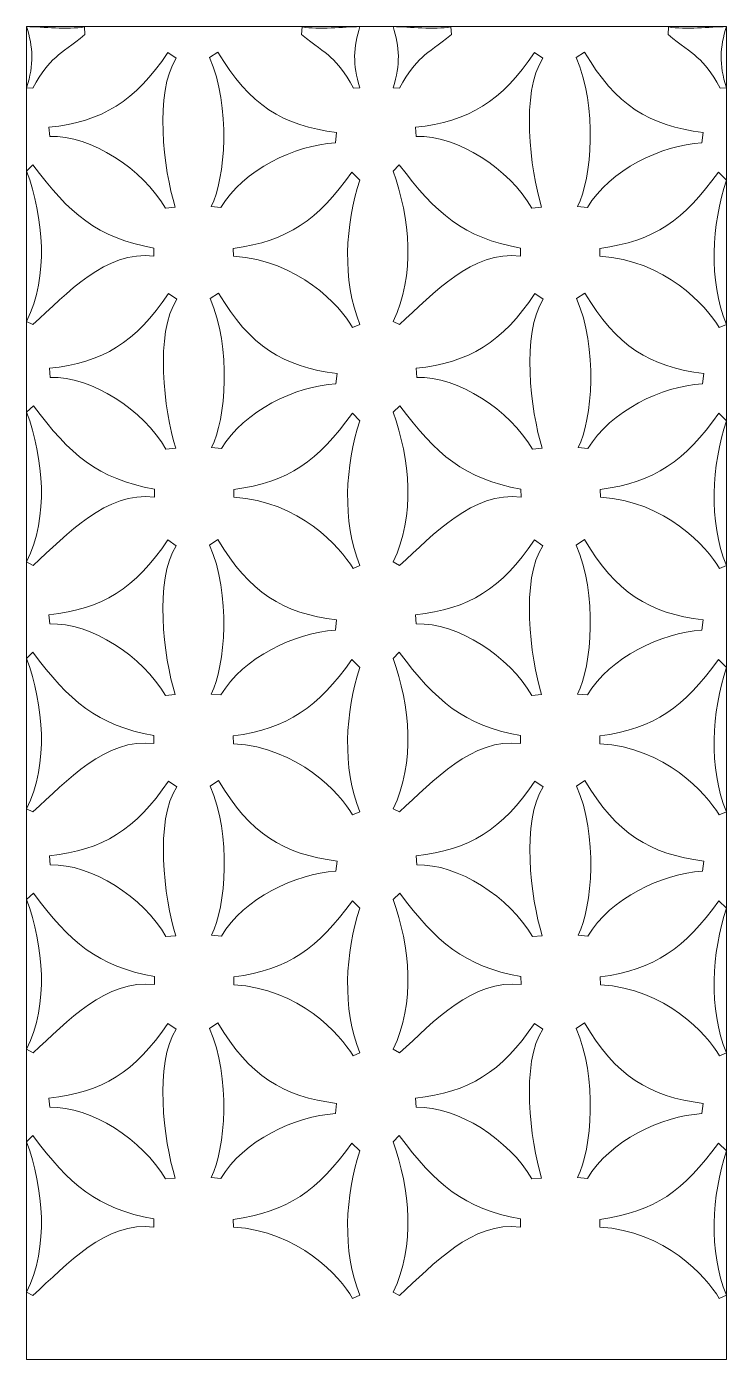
# Model space of a CAD drawing. Header units: centimetres. Extents: x 70 to 91, y -39 to 1.
import ezdxf

# ---------------------------------------------------------------- set-up
doc = ezdxf.new("R2010")
doc.units = ezdxf.units.CM
doc.header["$MEASUREMENT"] = 0
doc.layers.add('Katman 1', color=7, linetype='Continuous')

msp = doc.modelspace()

# ---------------------------------------------------------------- linework, layer by layer
at = {"layer": 'Katman 1', "color": 250, "lineweight": 20}
msp.add_lwpolyline([(70.0345, -39.03966), (91.0345, -39.03966), (91.0345, 0.96034), (70.0345, 0.96034), (70.0345, -39.03966)], close=True, dxfattribs=at)
for points, knots in [([(70.22292, -0.88096), (70.76889, 0.09213), (70.97698, 0.05908), (71.78212, 0.72541), (71.78212, 0.72541), (71.76913, 0.95133), (71.76913, 0.95133), (71.25599, 0.87058), (70.53466, 0.95357), (70.0345, 0.96034), (70.22449, 0.34946), (70.25986, -0.17104), (70.0345, -0.87712), (70.0345, -0.87712), (70.22292, -0.88096), (70.22292, -0.88096)], [0, 0, 0, 0, 0.2, 0.2, 0.2, 0.4, 0.4, 0.4, 0.6, 0.6, 0.6, 0.8, 0.8, 0.8, 1, 1, 1, 1]), ([(79.84608, -0.88096), (79.30011, 0.09213), (79.09202, 0.05908), (78.28688, 0.72541), (78.28688, 0.72541), (78.29987, 0.95133), (78.29987, 0.95133), (78.81301, 0.87058), (79.53434, 0.95357), (80.0345, 0.96034), (79.84451, 0.34946), (79.80914, -0.17104), (80.0345, -0.87712), (80.0345, -0.87712), (79.84608, -0.88096), (79.84608, -0.88096)], [0, 0, 0, 0, 0.2, 0.2, 0.2, 0.4, 0.4, 0.4, 0.6, 0.6, 0.6, 0.8, 0.8, 0.8, 1, 1, 1, 1]), ([(81.22292, -0.88096), (81.76889, 0.09213), (81.97698, 0.05908), (82.78212, 0.72541), (82.78212, 0.72541), (82.76913, 0.95133), (82.76913, 0.95133), (82.25599, 0.87058), (81.53466, 0.95357), (81.0345, 0.96034), (81.22449, 0.34946), (81.25986, -0.17104), (81.0345, -0.87712), (81.0345, -0.87712), (81.22292, -0.88096), (81.22292, -0.88096)], [0, 0, 0, 0, 0.2, 0.2, 0.2, 0.4, 0.4, 0.4, 0.6, 0.6, 0.6, 0.8, 0.8, 0.8, 1, 1, 1, 1]), ([(90.84608, -0.88096), (90.30011, 0.09213), (90.09202, 0.05908), (89.28688, 0.72541), (89.28688, 0.72541), (89.29987, 0.95133), (89.29987, 0.95133), (89.81301, 0.87058), (90.53434, 0.95357), (91.0345, 0.96034), (90.84451, 0.34946), (90.80914, -0.17104), (91.0345, -0.87712), (91.0345, -0.87712), (90.84608, -0.88096), (90.84608, -0.88096)], [0, 0, 0, 0, 0.2, 0.2, 0.2, 0.4, 0.4, 0.4, 0.6, 0.6, 0.6, 0.8, 0.8, 0.8, 1, 1, 1, 1]), ([(70.70446, -2.06013), (70.70446, -2.06013), (70.72661, -2.33614), (70.72661, -2.33614), (71.96525, -2.29238), (73.51713, -3.31081), (74.19921, -4.48307), (74.19921, -4.48307), (74.49147, -4.45891), (74.49147, -4.45891), (74.14165, -3.32135), (73.86095, -1.00482), (74.52588, 0.01234), (74.52588, 0.01234), (74.27545, 0.1834), (74.27545, 0.1834), (73.28773, -1.28318), (72.30669, -1.88963), (70.70446, -2.06013)], [0, 0, 0, 0, 0.16666667, 0.16666667, 0.16666667, 0.33333333, 0.33333333, 0.33333333, 0.5, 0.5, 0.5, 0.66666667, 0.66666667, 0.66666667, 0.83333333, 0.83333333, 0.83333333, 1, 1, 1, 1]), ([(79.33846, -2.21805), (79.33846, -2.21805), (79.29925, -2.52561), (79.29925, -2.52561), (78.08427, -2.59647), (76.5401, -3.3377), (75.86231, -4.4695), (75.86231, -4.4695), (75.57, -4.43979), (75.57, -4.43979), (76.00337, -3.59892), (76.16412, -1.43115), (75.52587, 0.03221), (75.52587, 0.03221), (75.77594, 0.19851), (75.77594, 0.19851), (76.71526, -1.39592), (77.72096, -2.01525), (79.33846, -2.21805)], [0, 0, 0, 0, 0.16666667, 0.16666667, 0.16666667, 0.33333333, 0.33333333, 0.33333333, 0.5, 0.5, 0.5, 0.66666667, 0.66666667, 0.66666667, 0.83333333, 0.83333333, 0.83333333, 1, 1, 1, 1]), ([(81.70446, -2.06013), (81.70446, -2.06013), (81.72661, -2.33614), (81.72661, -2.33614), (82.96525, -2.29238), (84.51713, -3.31081), (85.19921, -4.48307), (85.19921, -4.48307), (85.49147, -4.45891), (85.49147, -4.45891), (85.14165, -3.32135), (84.86095, -1.00482), (85.52588, 0.01234), (85.52588, 0.01234), (85.27545, 0.1834), (85.27545, 0.1834), (84.28773, -1.28318), (83.30669, -1.88963), (81.70446, -2.06013)], [0, 0, 0, 0, 0.16666667, 0.16666667, 0.16666667, 0.33333333, 0.33333333, 0.33333333, 0.5, 0.5, 0.5, 0.66666667, 0.66666667, 0.66666667, 0.83333333, 0.83333333, 0.83333333, 1, 1, 1, 1]), ([(90.33846, -2.21805), (90.33846, -2.21805), (90.29925, -2.52561), (90.29925, -2.52561), (89.08427, -2.59647), (87.5401, -3.3377), (86.86231, -4.4695), (86.86231, -4.4695), (86.57, -4.43979), (86.57, -4.43979), (87.00337, -3.59892), (87.16412, -1.43115), (86.52587, 0.03221), (86.52587, 0.03221), (86.77594, 0.19851), (86.77594, 0.19851), (87.71526, -1.39592), (88.72096, -2.01525), (90.33846, -2.21805)], [0, 0, 0, 0, 0.16666667, 0.16666667, 0.16666667, 0.33333333, 0.33333333, 0.33333333, 0.5, 0.5, 0.5, 0.66666667, 0.66666667, 0.66666667, 0.83333333, 0.83333333, 0.83333333, 1, 1, 1, 1]), ([(70.03449, -3.37362), (70.5399, -4.78642), (70.70604, -6.5133), (70.0345, -7.88493), (70.0345, -7.88493), (70.22081, -7.97941), (70.22081, -7.97941), (71.25323, -7.04827), (72.4086, -5.74613), (73.85582, -5.92819), (73.85582, -5.92819), (73.85169, -5.68551), (73.85169, -5.68551), (72.15691, -5.38002), (71.31194, -4.65068), (70.21977, -3.18439), (70.21977, -3.18439), (70.03449, -3.37362), (70.03449, -3.37362)], [0, 0, 0, 0, 0.16666667, 0.16666667, 0.16666667, 0.33333333, 0.33333333, 0.33333333, 0.5, 0.5, 0.5, 0.66666667, 0.66666667, 0.66666667, 0.83333333, 0.83333333, 0.83333333, 1, 1, 1, 1]), ([(81.03449, -3.37362), (81.5399, -4.78642), (81.70604, -6.5133), (81.0345, -7.88493), (81.0345, -7.88493), (81.22081, -7.97941), (81.22081, -7.97941), (82.25323, -7.04827), (83.4086, -5.74613), (84.85582, -5.92819), (84.85582, -5.92819), (84.85169, -5.68551), (84.85169, -5.68551), (83.15691, -5.38002), (82.31194, -4.65068), (81.21977, -3.18439), (81.21977, -3.18439), (81.03449, -3.37362), (81.03449, -3.37362)], [0, 0, 0, 0, 0.16666667, 0.16666667, 0.16666667, 0.33333333, 0.33333333, 0.33333333, 0.5, 0.5, 0.5, 0.66666667, 0.66666667, 0.66666667, 0.83333333, 0.83333333, 0.83333333, 1, 1, 1, 1]), ([(80.0345, -3.64654), (79.59684, -4.98136), (79.49675, -6.64816), (80.0345, -7.97647), (80.0345, -7.97647), (79.81595, -8.07044), (79.81595, -8.07044), (79.43503, -7.40928), (78.18998, -6.04869), (76.24058, -5.93109), (76.24058, -5.93109), (76.23273, -5.6992), (76.23273, -5.6992), (77.89738, -5.46501), (78.75401, -4.85403), (79.79448, -3.40854), (79.79448, -3.40854), (80.0345, -3.64654), (80.0345, -3.64654)], [0, 0, 0, 0, 0.16666667, 0.16666667, 0.16666667, 0.33333333, 0.33333333, 0.33333333, 0.5, 0.5, 0.5, 0.66666667, 0.66666667, 0.66666667, 0.83333333, 0.83333333, 0.83333333, 1, 1, 1, 1]), ([(91.0345, -3.64654), (90.59684, -4.98136), (90.49675, -6.64816), (91.0345, -7.97647), (91.0345, -7.97647), (90.81595, -8.07044), (90.81595, -8.07044), (90.43503, -7.40928), (89.18998, -6.04869), (87.24058, -5.93109), (87.24058, -5.93109), (87.23273, -5.6992), (87.23273, -5.6992), (88.89738, -5.46501), (89.75401, -4.85403), (90.79448, -3.40854), (90.79448, -3.40854), (91.0345, -3.64654), (91.0345, -3.64654)], [0, 0, 0, 0, 0.16666667, 0.16666667, 0.16666667, 0.33333333, 0.33333333, 0.33333333, 0.5, 0.5, 0.5, 0.66666667, 0.66666667, 0.66666667, 0.83333333, 0.83333333, 0.83333333, 1, 1, 1, 1]), ([(70.72008, -9.29451), (70.72008, -9.29451), (70.74223, -9.57052), (70.74223, -9.57052), (71.98087, -9.52676), (73.53275, -10.54519), (74.21483, -11.71745), (74.21483, -11.71745), (74.50709, -11.69329), (74.50709, -11.69329), (74.15727, -10.55573), (73.87657, -8.2392), (74.5415, -7.22204), (74.5415, -7.22204), (74.29107, -7.05098), (74.29107, -7.05098), (73.30335, -8.51756), (72.32231, -9.12401), (70.72008, -9.29451)], [0, 0, 0, 0, 0.16666667, 0.16666667, 0.16666667, 0.33333333, 0.33333333, 0.33333333, 0.5, 0.5, 0.5, 0.66666667, 0.66666667, 0.66666667, 0.83333333, 0.83333333, 0.83333333, 1, 1, 1, 1]), ([(79.35408, -9.45243), (79.35408, -9.45243), (79.31487, -9.75999), (79.31487, -9.75999), (78.09989, -9.83085), (76.55572, -10.57208), (75.87793, -11.70388), (75.87793, -11.70388), (75.58562, -11.67417), (75.58562, -11.67417), (76.01899, -10.8333), (76.17974, -8.66553), (75.54149, -7.20217), (75.54149, -7.20217), (75.79156, -7.03587), (75.79156, -7.03587), (76.73088, -8.6303), (77.73658, -9.24963), (79.35408, -9.45243)], [0, 0, 0, 0, 0.16666667, 0.16666667, 0.16666667, 0.33333333, 0.33333333, 0.33333333, 0.5, 0.5, 0.5, 0.66666667, 0.66666667, 0.66666667, 0.83333333, 0.83333333, 0.83333333, 1, 1, 1, 1]), ([(81.72008, -9.29451), (81.72008, -9.29451), (81.74223, -9.57052), (81.74223, -9.57052), (82.98087, -9.52676), (84.53275, -10.54519), (85.21483, -11.71745), (85.21483, -11.71745), (85.50709, -11.69329), (85.50709, -11.69329), (85.15727, -10.55573), (84.87657, -8.2392), (85.5415, -7.22204), (85.5415, -7.22204), (85.29107, -7.05098), (85.29107, -7.05098), (84.30335, -8.51756), (83.32231, -9.12401), (81.72008, -9.29451)], [0, 0, 0, 0, 0.16666667, 0.16666667, 0.16666667, 0.33333333, 0.33333333, 0.33333333, 0.5, 0.5, 0.5, 0.66666667, 0.66666667, 0.66666667, 0.83333333, 0.83333333, 0.83333333, 1, 1, 1, 1]), ([(90.35408, -9.45243), (90.35408, -9.45243), (90.31487, -9.75999), (90.31487, -9.75999), (89.09989, -9.83085), (87.55572, -10.57208), (86.87793, -11.70388), (86.87793, -11.70388), (86.58562, -11.67417), (86.58562, -11.67417), (87.01899, -10.8333), (87.17974, -8.66553), (86.54149, -7.20217), (86.54149, -7.20217), (86.79156, -7.03587), (86.79156, -7.03587), (87.73088, -8.6303), (88.73658, -9.24963), (90.35408, -9.45243)], [0, 0, 0, 0, 0.16666667, 0.16666667, 0.16666667, 0.33333333, 0.33333333, 0.33333333, 0.5, 0.5, 0.5, 0.66666667, 0.66666667, 0.66666667, 0.83333333, 0.83333333, 0.83333333, 1, 1, 1, 1]), ([(70.03449, -10.60577), (70.5399, -12.01857), (70.70604, -13.73018), (70.0345, -15.10181), (70.0345, -15.10181), (70.2267, -15.20784), (70.2267, -15.20784), (71.25912, -14.2767), (72.42422, -12.98051), (73.87144, -13.16257), (73.87144, -13.16257), (73.86731, -12.91989), (73.86731, -12.91989), (72.17253, -12.6144), (71.32756, -11.88506), (70.23539, -10.41877), (70.23539, -10.41877), (70.03449, -10.60577), (70.03449, -10.60577)], [0, 0, 0, 0, 0.16666667, 0.16666667, 0.16666667, 0.33333333, 0.33333333, 0.33333333, 0.5, 0.5, 0.5, 0.66666667, 0.66666667, 0.66666667, 0.83333333, 0.83333333, 0.83333333, 1, 1, 1, 1]), ([(80.0345, -10.86816), (79.59684, -12.20298), (79.49675, -13.88399), (80.0345, -15.2123), (80.0345, -15.2123), (79.83157, -15.30482), (79.83157, -15.30482), (79.45065, -14.64366), (78.2056, -13.28307), (76.2562, -13.16547), (76.2562, -13.16547), (76.24835, -12.93358), (76.24835, -12.93358), (77.913, -12.69939), (78.76963, -12.08841), (79.8101, -10.64292), (79.8101, -10.64292), (80.0345, -10.86816), (80.0345, -10.86816)], [0, 0, 0, 0, 0.16666667, 0.16666667, 0.16666667, 0.33333333, 0.33333333, 0.33333333, 0.5, 0.5, 0.5, 0.66666667, 0.66666667, 0.66666667, 0.83333333, 0.83333333, 0.83333333, 1, 1, 1, 1]), ([(81.03449, -10.60577), (81.5399, -12.01857), (81.70604, -13.73018), (81.0345, -15.10181), (81.0345, -15.10181), (81.2267, -15.20784), (81.2267, -15.20784), (82.25912, -14.2767), (83.42422, -12.98051), (84.87144, -13.16257), (84.87144, -13.16257), (84.86731, -12.91989), (84.86731, -12.91989), (83.17253, -12.6144), (82.32756, -11.88506), (81.23539, -10.41877), (81.23539, -10.41877), (81.03449, -10.60577), (81.03449, -10.60577)], [0, 0, 0, 0, 0.16666667, 0.16666667, 0.16666667, 0.33333333, 0.33333333, 0.33333333, 0.5, 0.5, 0.5, 0.66666667, 0.66666667, 0.66666667, 0.83333333, 0.83333333, 0.83333333, 1, 1, 1, 1]), ([(91.0345, -10.86816), (90.59684, -12.20298), (90.49675, -13.88399), (91.0345, -15.2123), (91.0345, -15.2123), (90.83157, -15.30482), (90.83157, -15.30482), (90.45065, -14.64366), (89.2056, -13.28307), (87.2562, -13.16547), (87.2562, -13.16547), (87.24835, -12.93358), (87.24835, -12.93358), (88.913, -12.69939), (89.76963, -12.08841), (90.8101, -10.64292), (90.8101, -10.64292), (91.0345, -10.86816), (91.0345, -10.86816)], [0, 0, 0, 0, 0.16666667, 0.16666667, 0.16666667, 0.33333333, 0.33333333, 0.33333333, 0.5, 0.5, 0.5, 0.66666667, 0.66666667, 0.66666667, 0.83333333, 0.83333333, 0.83333333, 1, 1, 1, 1]), ([(70.70446, -16.69018), (70.70446, -16.69018), (70.72661, -16.96619), (70.72661, -16.96619), (71.96525, -16.92243), (73.51713, -17.94086), (74.19921, -19.11312), (74.19921, -19.11312), (74.49147, -19.08896), (74.49147, -19.08896), (74.14165, -17.9514), (73.86095, -15.63487), (74.52588, -14.61771), (74.52588, -14.61771), (74.27545, -14.44665), (74.27545, -14.44665), (73.28773, -15.91323), (72.30669, -16.51968), (70.70446, -16.69018)], [0, 0, 0, 0, 0.16666667, 0.16666667, 0.16666667, 0.33333333, 0.33333333, 0.33333333, 0.5, 0.5, 0.5, 0.66666667, 0.66666667, 0.66666667, 0.83333333, 0.83333333, 0.83333333, 1, 1, 1, 1]), ([(79.33846, -16.8481), (79.33846, -16.8481), (79.29925, -17.15566), (79.29925, -17.15566), (78.08427, -17.22652), (76.5401, -17.96775), (75.86231, -19.09955), (75.86231, -19.09955), (75.57, -19.06984), (75.57, -19.06984), (76.00337, -18.22897), (76.16412, -16.0612), (75.52587, -14.59784), (75.52587, -14.59784), (75.77594, -14.43154), (75.77594, -14.43154), (76.71526, -16.02597), (77.72096, -16.6453), (79.33846, -16.8481)], [0, 0, 0, 0, 0.16666667, 0.16666667, 0.16666667, 0.33333333, 0.33333333, 0.33333333, 0.5, 0.5, 0.5, 0.66666667, 0.66666667, 0.66666667, 0.83333333, 0.83333333, 0.83333333, 1, 1, 1, 1]), ([(81.70446, -16.69018), (81.70446, -16.69018), (81.72661, -16.96619), (81.72661, -16.96619), (82.96525, -16.92243), (84.51713, -17.94086), (85.19921, -19.11312), (85.19921, -19.11312), (85.49147, -19.08896), (85.49147, -19.08896), (85.14165, -17.9514), (84.86095, -15.63487), (85.52588, -14.61771), (85.52588, -14.61771), (85.27545, -14.44665), (85.27545, -14.44665), (84.28773, -15.91323), (83.30669, -16.51968), (81.70446, -16.69018)], [0, 0, 0, 0, 0.16666667, 0.16666667, 0.16666667, 0.33333333, 0.33333333, 0.33333333, 0.5, 0.5, 0.5, 0.66666667, 0.66666667, 0.66666667, 0.83333333, 0.83333333, 0.83333333, 1, 1, 1, 1]), ([(90.33846, -16.8481), (90.33846, -16.8481), (90.29925, -17.15566), (90.29925, -17.15566), (89.08427, -17.22652), (87.5401, -17.96775), (86.86231, -19.09955), (86.86231, -19.09955), (86.57, -19.06984), (86.57, -19.06984), (87.00337, -18.22897), (87.16412, -16.0612), (86.52587, -14.59784), (86.52587, -14.59784), (86.77594, -14.43154), (86.77594, -14.43154), (87.71526, -16.02597), (88.72096, -16.6453), (90.33846, -16.8481)], [0, 0, 0, 0, 0.16666667, 0.16666667, 0.16666667, 0.33333333, 0.33333333, 0.33333333, 0.5, 0.5, 0.5, 0.66666667, 0.66666667, 0.66666667, 0.83333333, 0.83333333, 0.83333333, 1, 1, 1, 1]), ([(70.03449, -18.00367), (70.5399, -19.41647), (70.70604, -21.14335), (70.0345, -22.51498), (70.0345, -22.51498), (70.22081, -22.60946), (70.22081, -22.60946), (71.25323, -21.67832), (72.4086, -20.37618), (73.85582, -20.55824), (73.85582, -20.55824), (73.85169, -20.31556), (73.85169, -20.31556), (72.15691, -20.01007), (71.31194, -19.28073), (70.21977, -17.81444), (70.21977, -17.81444), (70.03449, -18.00367), (70.03449, -18.00367)], [0, 0, 0, 0, 0.16666667, 0.16666667, 0.16666667, 0.33333333, 0.33333333, 0.33333333, 0.5, 0.5, 0.5, 0.66666667, 0.66666667, 0.66666667, 0.83333333, 0.83333333, 0.83333333, 1, 1, 1, 1]), ([(81.03449, -18.00367), (81.5399, -19.41647), (81.70604, -21.14335), (81.0345, -22.51498), (81.0345, -22.51498), (81.22081, -22.60946), (81.22081, -22.60946), (82.25323, -21.67832), (83.4086, -20.37618), (84.85582, -20.55824), (84.85582, -20.55824), (84.85169, -20.31556), (84.85169, -20.31556), (83.15691, -20.01007), (82.31194, -19.28073), (81.21977, -17.81444), (81.21977, -17.81444), (81.03449, -18.00367), (81.03449, -18.00367)], [0, 0, 0, 0, 0.16666667, 0.16666667, 0.16666667, 0.33333333, 0.33333333, 0.33333333, 0.5, 0.5, 0.5, 0.66666667, 0.66666667, 0.66666667, 0.83333333, 0.83333333, 0.83333333, 1, 1, 1, 1]), ([(80.0345, -18.27659), (79.59684, -19.61141), (79.49675, -21.27821), (80.0345, -22.60652), (80.0345, -22.60652), (79.81595, -22.70049), (79.81595, -22.70049), (79.43503, -22.03933), (78.18998, -20.67874), (76.24058, -20.56114), (76.24058, -20.56114), (76.23273, -20.32925), (76.23273, -20.32925), (77.89738, -20.09506), (78.75401, -19.48408), (79.79448, -18.03859), (79.79448, -18.03859), (80.0345, -18.27659), (80.0345, -18.27659)], [0, 0, 0, 0, 0.16666667, 0.16666667, 0.16666667, 0.33333333, 0.33333333, 0.33333333, 0.5, 0.5, 0.5, 0.66666667, 0.66666667, 0.66666667, 0.83333333, 0.83333333, 0.83333333, 1, 1, 1, 1]), ([(91.0345, -18.27659), (90.59684, -19.61141), (90.49675, -21.27821), (91.0345, -22.60652), (91.0345, -22.60652), (90.81595, -22.70049), (90.81595, -22.70049), (90.43503, -22.03933), (89.18998, -20.67874), (87.24058, -20.56114), (87.24058, -20.56114), (87.23273, -20.32925), (87.23273, -20.32925), (88.89738, -20.09506), (89.75401, -19.48408), (90.79448, -18.03859), (90.79448, -18.03859), (91.0345, -18.27659), (91.0345, -18.27659)], [0, 0, 0, 0, 0.16666667, 0.16666667, 0.16666667, 0.33333333, 0.33333333, 0.33333333, 0.5, 0.5, 0.5, 0.66666667, 0.66666667, 0.66666667, 0.83333333, 0.83333333, 0.83333333, 1, 1, 1, 1]), ([(70.72008, -23.92456), (70.72008, -23.92456), (70.74223, -24.20057), (70.74223, -24.20057), (71.98087, -24.15681), (73.53275, -25.17524), (74.21483, -26.3475), (74.21483, -26.3475), (74.50709, -26.32334), (74.50709, -26.32334), (74.15727, -25.18578), (73.87657, -22.86925), (74.5415, -21.85209), (74.5415, -21.85209), (74.29107, -21.68103), (74.29107, -21.68103), (73.30335, -23.14761), (72.32231, -23.75406), (70.72008, -23.92456)], [0, 0, 0, 0, 0.16666667, 0.16666667, 0.16666667, 0.33333333, 0.33333333, 0.33333333, 0.5, 0.5, 0.5, 0.66666667, 0.66666667, 0.66666667, 0.83333333, 0.83333333, 0.83333333, 1, 1, 1, 1]), ([(79.35408, -24.08248), (79.35408, -24.08248), (79.31487, -24.39004), (79.31487, -24.39004), (78.09989, -24.4609), (76.55572, -25.20213), (75.87793, -26.33393), (75.87793, -26.33393), (75.58562, -26.30422), (75.58562, -26.30422), (76.01899, -25.46335), (76.17974, -23.29558), (75.54149, -21.83222), (75.54149, -21.83222), (75.79156, -21.66592), (75.79156, -21.66592), (76.73088, -23.26035), (77.73658, -23.87968), (79.35408, -24.08248)], [0, 0, 0, 0, 0.16666667, 0.16666667, 0.16666667, 0.33333333, 0.33333333, 0.33333333, 0.5, 0.5, 0.5, 0.66666667, 0.66666667, 0.66666667, 0.83333333, 0.83333333, 0.83333333, 1, 1, 1, 1]), ([(81.72008, -23.92456), (81.72008, -23.92456), (81.74223, -24.20057), (81.74223, -24.20057), (82.98087, -24.15681), (84.53275, -25.17524), (85.21483, -26.3475), (85.21483, -26.3475), (85.50709, -26.32334), (85.50709, -26.32334), (85.15727, -25.18578), (84.87657, -22.86925), (85.5415, -21.85209), (85.5415, -21.85209), (85.29107, -21.68103), (85.29107, -21.68103), (84.30335, -23.14761), (83.32231, -23.75406), (81.72008, -23.92456)], [0, 0, 0, 0, 0.16666667, 0.16666667, 0.16666667, 0.33333333, 0.33333333, 0.33333333, 0.5, 0.5, 0.5, 0.66666667, 0.66666667, 0.66666667, 0.83333333, 0.83333333, 0.83333333, 1, 1, 1, 1]), ([(90.35408, -24.08248), (90.35408, -24.08248), (90.31487, -24.39004), (90.31487, -24.39004), (89.09989, -24.4609), (87.55572, -25.20213), (86.87793, -26.33393), (86.87793, -26.33393), (86.58562, -26.30422), (86.58562, -26.30422), (87.01899, -25.46335), (87.17974, -23.29558), (86.54149, -21.83222), (86.54149, -21.83222), (86.79156, -21.66592), (86.79156, -21.66592), (87.73088, -23.26035), (88.73658, -23.87968), (90.35408, -24.08248)], [0, 0, 0, 0, 0.16666667, 0.16666667, 0.16666667, 0.33333333, 0.33333333, 0.33333333, 0.5, 0.5, 0.5, 0.66666667, 0.66666667, 0.66666667, 0.83333333, 0.83333333, 0.83333333, 1, 1, 1, 1]), ([(70.03449, -25.23582), (70.5399, -26.64862), (70.70604, -28.36023), (70.0345, -29.73186), (70.0345, -29.73186), (70.2267, -29.83789), (70.2267, -29.83789), (71.25912, -28.90675), (72.42422, -27.61056), (73.87144, -27.79262), (73.87144, -27.79262), (73.86731, -27.54994), (73.86731, -27.54994), (72.17253, -27.24445), (71.32756, -26.51511), (70.23539, -25.04882), (70.23539, -25.04882), (70.03449, -25.23582), (70.03449, -25.23582)], [0, 0, 0, 0, 0.16666667, 0.16666667, 0.16666667, 0.33333333, 0.33333333, 0.33333333, 0.5, 0.5, 0.5, 0.66666667, 0.66666667, 0.66666667, 0.83333333, 0.83333333, 0.83333333, 1, 1, 1, 1]), ([(81.03449, -25.23582), (81.5399, -26.64862), (81.70604, -28.36023), (81.0345, -29.73186), (81.0345, -29.73186), (81.2267, -29.83789), (81.2267, -29.83789), (82.25912, -28.90675), (83.42422, -27.61056), (84.87144, -27.79262), (84.87144, -27.79262), (84.86731, -27.54994), (84.86731, -27.54994), (83.17253, -27.24445), (82.32756, -26.51511), (81.23539, -25.04882), (81.23539, -25.04882), (81.03449, -25.23582), (81.03449, -25.23582)], [0, 0, 0, 0, 0.16666667, 0.16666667, 0.16666667, 0.33333333, 0.33333333, 0.33333333, 0.5, 0.5, 0.5, 0.66666667, 0.66666667, 0.66666667, 0.83333333, 0.83333333, 0.83333333, 1, 1, 1, 1]), ([(80.0345, -25.49821), (79.59684, -26.83303), (79.49675, -28.51404), (80.0345, -29.84235), (80.0345, -29.84235), (79.83157, -29.93487), (79.83157, -29.93487), (79.45065, -29.27371), (78.2056, -27.91312), (76.2562, -27.79552), (76.2562, -27.79552), (76.24835, -27.56363), (76.24835, -27.56363), (77.913, -27.32944), (78.76963, -26.71846), (79.8101, -25.27297), (79.8101, -25.27297), (80.0345, -25.49821), (80.0345, -25.49821)], [0, 0, 0, 0, 0.16666667, 0.16666667, 0.16666667, 0.33333333, 0.33333333, 0.33333333, 0.5, 0.5, 0.5, 0.66666667, 0.66666667, 0.66666667, 0.83333333, 0.83333333, 0.83333333, 1, 1, 1, 1]), ([(91.0345, -25.49821), (90.59684, -26.83303), (90.49675, -28.51404), (91.0345, -29.84235), (91.0345, -29.84235), (90.83157, -29.93487), (90.83157, -29.93487), (90.45065, -29.27371), (89.2056, -27.91312), (87.2562, -27.79552), (87.2562, -27.79552), (87.24835, -27.56363), (87.24835, -27.56363), (88.913, -27.32944), (89.76963, -26.71846), (90.8101, -25.27297), (90.8101, -25.27297), (91.0345, -25.49821), (91.0345, -25.49821)], [0, 0, 0, 0, 0.16666667, 0.16666667, 0.16666667, 0.33333333, 0.33333333, 0.33333333, 0.5, 0.5, 0.5, 0.66666667, 0.66666667, 0.66666667, 0.83333333, 0.83333333, 0.83333333, 1, 1, 1, 1]), ([(70.70446, -31.19951), (70.70446, -31.19951), (70.72661, -31.47552), (70.72661, -31.47552), (71.96525, -31.43176), (73.51713, -32.45019), (74.19921, -33.62245), (74.19921, -33.62245), (74.49147, -33.59829), (74.49147, -33.59829), (74.14165, -32.46073), (73.86095, -30.1442), (74.52588, -29.12704), (74.52588, -29.12704), (74.27545, -28.95598), (74.27545, -28.95598), (73.28773, -30.42256), (72.30669, -31.02901), (70.70446, -31.19951)], [0, 0, 0, 0, 0.16666667, 0.16666667, 0.16666667, 0.33333333, 0.33333333, 0.33333333, 0.5, 0.5, 0.5, 0.66666667, 0.66666667, 0.66666667, 0.83333333, 0.83333333, 0.83333333, 1, 1, 1, 1]), ([(79.33846, -31.35743), (79.33846, -31.35743), (79.29925, -31.66499), (79.29925, -31.66499), (78.08427, -31.73585), (76.5401, -32.47708), (75.86231, -33.60888), (75.86231, -33.60888), (75.57, -33.57917), (75.57, -33.57917), (76.00337, -32.7383), (76.16412, -30.57053), (75.52587, -29.10717), (75.52587, -29.10717), (75.77594, -28.94087), (75.77594, -28.94087), (76.71526, -30.5353), (77.72096, -31.15463), (79.33846, -31.35743)], [0, 0, 0, 0, 0.16666667, 0.16666667, 0.16666667, 0.33333333, 0.33333333, 0.33333333, 0.5, 0.5, 0.5, 0.66666667, 0.66666667, 0.66666667, 0.83333333, 0.83333333, 0.83333333, 1, 1, 1, 1]), ([(81.70446, -31.19951), (81.70446, -31.19951), (81.72661, -31.47552), (81.72661, -31.47552), (82.96525, -31.43176), (84.51713, -32.45019), (85.19921, -33.62245), (85.19921, -33.62245), (85.49147, -33.59829), (85.49147, -33.59829), (85.14165, -32.46073), (84.86095, -30.1442), (85.52588, -29.12704), (85.52588, -29.12704), (85.27545, -28.95598), (85.27545, -28.95598), (84.28773, -30.42256), (83.30669, -31.02901), (81.70446, -31.19951)], [0, 0, 0, 0, 0.16666667, 0.16666667, 0.16666667, 0.33333333, 0.33333333, 0.33333333, 0.5, 0.5, 0.5, 0.66666667, 0.66666667, 0.66666667, 0.83333333, 0.83333333, 0.83333333, 1, 1, 1, 1]), ([(90.33846, -31.35743), (90.33846, -31.35743), (90.29925, -31.66499), (90.29925, -31.66499), (89.08427, -31.73585), (87.5401, -32.47708), (86.86231, -33.60888), (86.86231, -33.60888), (86.57, -33.57917), (86.57, -33.57917), (87.00337, -32.7383), (87.16412, -30.57053), (86.52587, -29.10717), (86.52587, -29.10717), (86.77594, -28.94087), (86.77594, -28.94087), (87.71526, -30.5353), (88.72096, -31.15463), (90.33846, -31.35743)], [0, 0, 0, 0, 0.16666667, 0.16666667, 0.16666667, 0.33333333, 0.33333333, 0.33333333, 0.5, 0.5, 0.5, 0.66666667, 0.66666667, 0.66666667, 0.83333333, 0.83333333, 0.83333333, 1, 1, 1, 1]), ([(70.03449, -32.513), (70.5399, -33.9258), (70.70604, -35.65268), (70.0345, -37.02431), (70.0345, -37.02431), (70.22081, -37.11879), (70.22081, -37.11879), (71.25323, -36.18765), (72.4086, -34.88551), (73.85582, -35.06757), (73.85582, -35.06757), (73.85169, -34.82489), (73.85169, -34.82489), (72.15691, -34.5194), (71.31194, -33.79006), (70.21977, -32.32377), (70.21977, -32.32377), (70.03449, -32.513), (70.03449, -32.513)], [0, 0, 0, 0, 0.16666667, 0.16666667, 0.16666667, 0.33333333, 0.33333333, 0.33333333, 0.5, 0.5, 0.5, 0.66666667, 0.66666667, 0.66666667, 0.83333333, 0.83333333, 0.83333333, 1, 1, 1, 1]), ([(81.03449, -32.513), (81.5399, -33.9258), (81.70604, -35.65268), (81.0345, -37.02431), (81.0345, -37.02431), (81.22081, -37.11879), (81.22081, -37.11879), (82.25323, -36.18765), (83.4086, -34.88551), (84.85582, -35.06757), (84.85582, -35.06757), (84.85169, -34.82489), (84.85169, -34.82489), (83.15691, -34.5194), (82.31194, -33.79006), (81.21977, -32.32377), (81.21977, -32.32377), (81.03449, -32.513), (81.03449, -32.513)], [0, 0, 0, 0, 0.16666667, 0.16666667, 0.16666667, 0.33333333, 0.33333333, 0.33333333, 0.5, 0.5, 0.5, 0.66666667, 0.66666667, 0.66666667, 0.83333333, 0.83333333, 0.83333333, 1, 1, 1, 1]), ([(80.0345, -32.78592), (79.59684, -34.12074), (79.49675, -35.78754), (80.0345, -37.11585), (80.0345, -37.11585), (79.81595, -37.20982), (79.81595, -37.20982), (79.43503, -36.54866), (78.18998, -35.18807), (76.24058, -35.07047), (76.24058, -35.07047), (76.23273, -34.83858), (76.23273, -34.83858), (77.89738, -34.60439), (78.75401, -33.99341), (79.79448, -32.54792), (79.79448, -32.54792), (80.0345, -32.78592), (80.0345, -32.78592)], [0, 0, 0, 0, 0.16666667, 0.16666667, 0.16666667, 0.33333333, 0.33333333, 0.33333333, 0.5, 0.5, 0.5, 0.66666667, 0.66666667, 0.66666667, 0.83333333, 0.83333333, 0.83333333, 1, 1, 1, 1]), ([(91.0345, -32.78592), (90.59684, -34.12074), (90.49675, -35.78754), (91.0345, -37.11585), (91.0345, -37.11585), (90.81595, -37.20982), (90.81595, -37.20982), (90.43503, -36.54866), (89.18998, -35.18807), (87.24058, -35.07047), (87.24058, -35.07047), (87.23273, -34.83858), (87.23273, -34.83858), (88.89738, -34.60439), (89.75401, -33.99341), (90.79448, -32.54792), (90.79448, -32.54792), (91.0345, -32.78592), (91.0345, -32.78592)], [0, 0, 0, 0, 0.16666667, 0.16666667, 0.16666667, 0.33333333, 0.33333333, 0.33333333, 0.5, 0.5, 0.5, 0.66666667, 0.66666667, 0.66666667, 0.83333333, 0.83333333, 0.83333333, 1, 1, 1, 1])]:
    msp.add_open_spline(points, degree=3, knots=knots, dxfattribs=at)

doc.saveas('drawing.dxf')
